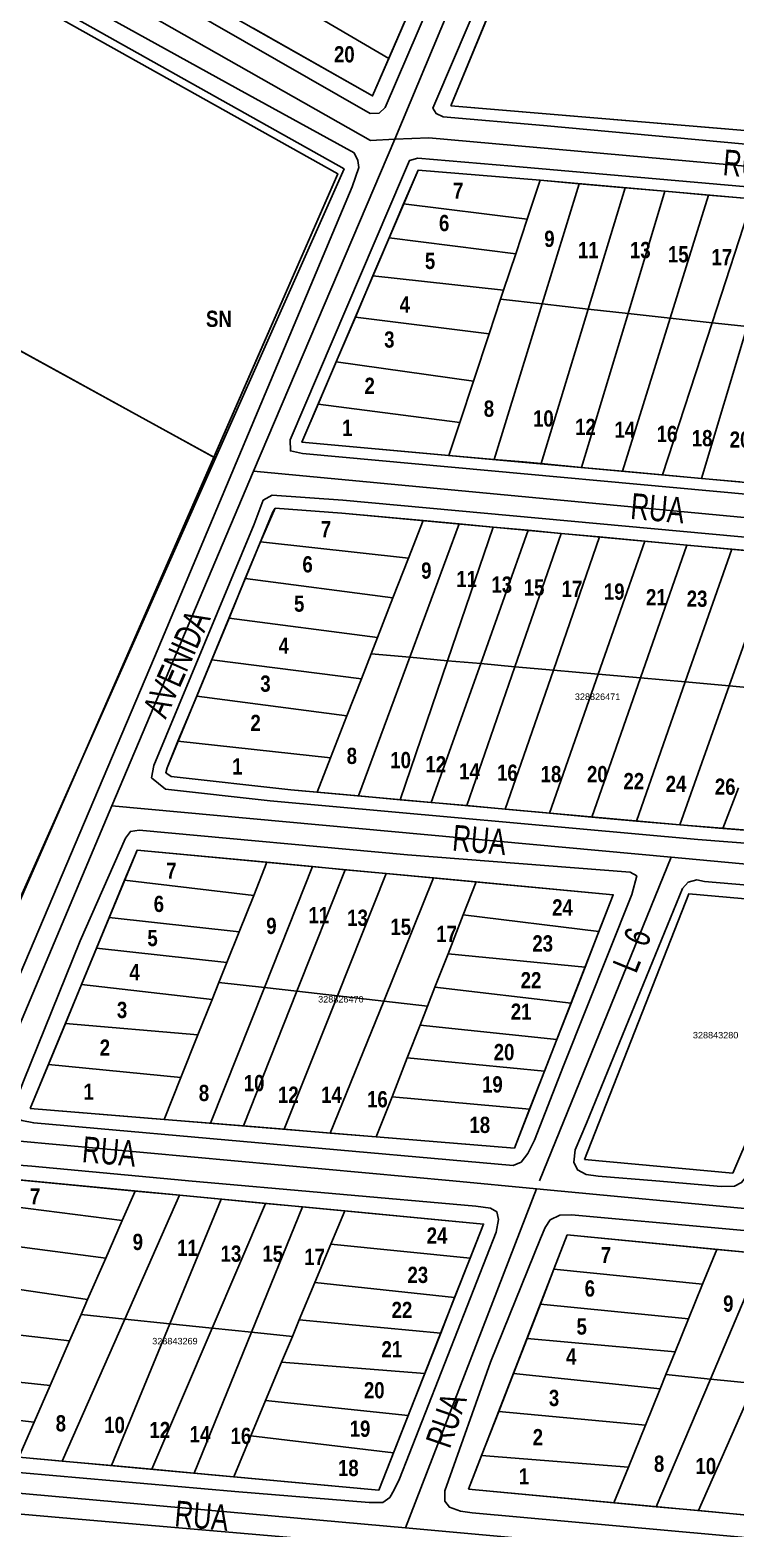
# Model space of a CAD drawing. Extents: x 205316 to 208372, y 4848714 to 4853250.
# Drawn here: x 206764.5 to 206873.1, y 4850210.4 to 4850441.2 of the extents above; entities that cross this region are included whole.
import ezdxf
from ezdxf.enums import TextEntityAlignment as Align

# ---------------------------------------------------------------- set-up
doc = ezdxf.new("R2010")
doc.units = 0
doc.header["$LTSCALE"] = 1.5
doc.header["$MEASUREMENT"] = 0
for name, color, linetype in [('CD-MALHA-LOTES', 40, 'CONTINUOUS'), ('CD_TXT_QUADRA', 7, 'CONTINUOUS'), ('RU-QUADRAS', 6, 'CONTINUOUS'), ('SV-EIXO-RUA-PAV', 20, 'CONTINUOUS'), ('SV-RUA-PAVIM-S-GUIA-C-GUIA', 7, 'CONTINUOUS'), ('SV-TXT-RUA-PAV-S-GUIA-C-GUIA', 7, 'CONTINUOUS'), ('Th_NmrPort', 7, 'CONTINUOUS')]:
    doc.layers.add(name, color=color, linetype=linetype)
doc.styles.add('ARIAL', font='arial.ttf')
doc.styles.add('ROMANS', font='arial.ttf', dxfattribs={"height": 0.2})
doc.styles.get("Standard").update_dxf_attribs({"font": 'swisscbo.ttf'})

msp = doc.modelspace()

# ---------------------------------------------------------------- linework, layer by layer
at = {"layer": 'CD-MALHA-LOTES', "linetype": 'Continuous'}
for p, q in [((206793.07, 4850375.21), (206603.82, 4850479.21)), ((206845.1, 4850467.6), (206829.3, 4850429.5)), ((206801.5, 4850447.5), (206819.78, 4850436.77)), ((206819.78, 4850436.77), (206822.45, 4850442.94)), ((206798.87, 4850441.42), (206817.28, 4850430.99)), ((206817.28, 4850430.99), (206819.78, 4850436.77)), ((206829.3, 4850429.5), (206891.11, 4850424.29)), ((206841.09, 4850412.04), (206843.07, 4850418.01)), ((206849.11, 4850417.48), (206843.07, 4850418.01)), ((206849.11, 4850417.48), (206843.38, 4850398.97)), ((206856.16, 4850416.86), (206849.11, 4850417.48)), ((206850.49, 4850398.18), (206856.16, 4850416.86)), ((206862.3, 4850416.32), (206856.16, 4850416.86)), ((206856.61, 4850397.5), (206862.3, 4850416.32)), ((206869, 4850415.73), (206862.3, 4850416.32)), ((206869, 4850415.73), (206863.11, 4850396.79)), ((206875.78, 4850415.13), (206869, 4850415.73)), ((206869.57, 4850396.07), (206875.78, 4850415.13)), ((206822.06, 4850414.36), (206819.84, 4850409.16)), ((206841.09, 4850412.04), (206822.06, 4850414.36)), ((206839.31, 4850406.68), (206841.09, 4850412.04)), ((206819.84, 4850409.16), (206817.33, 4850403.28)), ((206839.31, 4850406.68), (206819.84, 4850409.16)), ((206837.45, 4850401.07), (206839.31, 4850406.68)), ((206817.33, 4850403.28), (206814.62, 4850396.93)), ((206817.33, 4850403.28), (206837.45, 4850401.07)), ((206835.21, 4850394.33), (206836.99, 4850399.67)), ((206843.38, 4850398.97), (206835.98, 4850375.02)), ((206836.99, 4850399.67), (206837.45, 4850401.07)), ((206843.38, 4850398.97), (206836.99, 4850399.67)), ((206850.49, 4850398.18), (206843.38, 4850398.97)), ((206814.62, 4850396.93), (206811.68, 4850390.04)), ((206835.21, 4850394.33), (206814.62, 4850396.93)), ((206850.49, 4850398.18), (206843.25, 4850374.36)), ((206856.61, 4850397.5), (206849.45, 4850373.79)), ((206856.61, 4850397.5), (206850.49, 4850398.18)), ((206863.11, 4850396.79), (206855.77, 4850373.21)), ((206863.11, 4850396.79), (206856.61, 4850397.5)), ((206869.57, 4850396.07), (206863.11, 4850396.79)), ((206832.81, 4850387.08), (206835.21, 4850394.33)), ((206869.57, 4850396.07), (206861.94, 4850372.64)), ((206874.98, 4850395.47), (206867.91, 4850372.09)), ((206874.98, 4850395.47), (206869.57, 4850396.07)), ((206811.68, 4850390.04), (206808.89, 4850383.5)), ((206832.81, 4850387.08), (206811.68, 4850390.04)), ((206830.69, 4850380.69), (206832.81, 4850387.08)), ((206830.69, 4850380.69), (206808.89, 4850383.5)), ((206829.02, 4850375.64), (206830.69, 4850380.69)), ((206756.35, 4850292.63), (206793.07, 4850375.21)), ((206829.02, 4850375.64), (206835.98, 4850375.02)), ((206843.25, 4850374.36), (206849.45, 4850373.79)), ((206849.45, 4850373.79), (206855.77, 4850373.21)), ((206855.77, 4850373.21), (206861.94, 4850372.64)), ((206861.94, 4850372.64), (206867.91, 4850372.09)), ((206867.91, 4850372.09), (206873.84, 4850371.55)), ((206825.05, 4850365.59), (206812.52, 4850366.75)), ((206822.79, 4850359.8), (206825.05, 4850365.59)), ((206830.59, 4850365.08), (206823, 4850344.54)), ((206825.05, 4850365.59), (206830.59, 4850365.08)), ((206828.82, 4850344.01), (206835.86, 4850364.59)), ((206835.86, 4850364.59), (206830.59, 4850365.08)), ((206835.86, 4850364.59), (206841.24, 4850364.09)), ((206797.68, 4850356.65), (206800.03, 4850362.32)), ((206822.79, 4850359.8), (206800.03, 4850362.32)), ((206833.93, 4850343.56), (206841.24, 4850364.09)), ((206846.32, 4850363.62), (206839.2, 4850343.08)), ((206846.32, 4850363.62), (206841.24, 4850364.09)), ((206845.11, 4850342.56), (206852.22, 4850363.07)), ((206852.22, 4850363.07), (206846.32, 4850363.62)), ((206852.01, 4850341.94), (206859.21, 4850362.42)), ((206859.21, 4850362.42), (206852.22, 4850363.07)), ((206865.65, 4850361.82), (206859.21, 4850362.42)), ((206820.4, 4850353.67), (206822.79, 4850359.8)), ((206865.65, 4850361.82), (206858.52, 4850341.35)), ((206865.42, 4850340.74), (206872.6, 4850361.17)), ((206872.6, 4850361.17), (206865.65, 4850361.82)), ((206879.43, 4850360.54), (206872.19, 4850340.13)), ((206879.43, 4850360.54), (206872.6, 4850361.17)), ((206795.17, 4850350.57), (206797.68, 4850356.65)), ((206797.68, 4850356.65), (206820.4, 4850353.67)), ((206820.4, 4850353.67), (206818.03, 4850347.58)), ((206795.17, 4850350.57), (206792.5, 4850344.13)), ((206818.03, 4850347.58), (206795.17, 4850350.57)), ((206817.05, 4850345.07), (206818.03, 4850347.58)), ((206792.5, 4850344.13), (206790.19, 4850338.54)), ((206815.55, 4850341.24), (206792.5, 4850344.13)), ((206823, 4850344.54), (206815.12, 4850323.18)), ((206815.55, 4850341.24), (206817.05, 4850345.07)), ((206817.05, 4850345.07), (206823, 4850344.54)), ((206821.5, 4850322.6), (206828.82, 4850344.01)), ((206823, 4850344.54), (206828.82, 4850344.01)), ((206833.93, 4850343.56), (206826.31, 4850322.17)), ((206833.93, 4850343.56), (206828.82, 4850344.01)), ((206839.2, 4850343.08), (206833.93, 4850343.56)), ((206813.32, 4850335.52), (206815.55, 4850341.24)), ((206831.78, 4850321.68), (206839.2, 4850343.08)), ((206845.11, 4850342.56), (206837.69, 4850321.14)), ((206839.2, 4850343.08), (206845.11, 4850342.56)), ((206844.5, 4850320.53), (206852.01, 4850341.94)), ((206845.11, 4850342.56), (206852.01, 4850341.94)), ((206851.06, 4850319.93), (206858.52, 4850341.35)), ((206858.52, 4850341.35), (206852.01, 4850341.94)), ((206858.52, 4850341.35), (206865.42, 4850340.74)), ((206857.9, 4850319.31), (206865.42, 4850340.74)), ((206864.58, 4850318.71), (206872.19, 4850340.13)), ((206872.19, 4850340.13), (206865.42, 4850340.74)), ((206872.19, 4850340.13), (206879.28, 4850339.5)), ((206790.19, 4850338.54), (206787.31, 4850331.59)), ((206813.32, 4850335.52), (206790.19, 4850338.54)), ((206810.8, 4850329.04), (206813.32, 4850335.52)), ((206810.8, 4850329.04), (206787.31, 4850331.59)), ((206808.74, 4850323.76), (206810.8, 4850329.04)), ((206804.71, 4850324.12), (206808.74, 4850323.76)), ((206815.12, 4850323.18), (206808.74, 4850323.76)), ((206815.12, 4850323.18), (206821.5, 4850322.6)), ((206873.6, 4850324.44), (206871.23, 4850318.15)), ((206821.5, 4850322.6), (206826.31, 4850322.17)), ((206826.31, 4850322.17), (206831.78, 4850321.68)), ((206837.69, 4850321.14), (206831.78, 4850321.68)), ((206837.69, 4850321.14), (206844.5, 4850320.53)), ((206844.5, 4850320.53), (206851.06, 4850319.93)), ((206851.06, 4850319.93), (206857.9, 4850319.31)), ((206857.9, 4850319.31), (206864.58, 4850318.71)), ((206871.23, 4850318.15), (206864.58, 4850318.71)), ((206798.97, 4850307.85), (206801.01, 4850312.95)), ((206808, 4850312.29), (206800.61, 4850293.65)), ((206801.01, 4850312.95), (206808, 4850312.29)), ((206813.05, 4850311.82), (206805.63, 4850293.08)), ((206813.05, 4850311.82), (206808, 4850312.29)), ((206819.35, 4850311.23), (206811.86, 4850292.39)), ((206819.35, 4850311.23), (206813.05, 4850311.82)), ((206826.65, 4850310.54), (206819.35, 4850311.23)), ((206779.09, 4850310.18), (206776.72, 4850304.45)), ((206798.97, 4850307.85), (206779.09, 4850310.18)), ((206818.99, 4850291.59), (206826.65, 4850310.54)), ((206826.65, 4850310.54), (206833.24, 4850309.93)), ((206833.24, 4850309.93), (206831.25, 4850304.87)), ((206796.74, 4850302.27), (206798.97, 4850307.85)), ((206776.72, 4850304.45), (206774.78, 4850299.75)), ((206796.74, 4850302.27), (206776.72, 4850304.45)), ((206831.25, 4850304.87), (206828.9, 4850298.86)), ((206852.13, 4850302.29), (206831.25, 4850304.87)), ((206794.85, 4850297.54), (206796.74, 4850302.27)), ((206849.99, 4850296.81), (206852.13, 4850302.29)), ((206774.78, 4850299.75), (206772.46, 4850294.14)), ((206774.78, 4850299.75), (206794.85, 4850297.54)), ((206793.61, 4850294.43), (206794.85, 4850297.54)), ((206828.9, 4850298.86), (206826.88, 4850293.7)), ((206849.99, 4850296.81), (206828.9, 4850298.86)), ((206847.83, 4850291.27), (206849.99, 4850296.81)), ((206772.46, 4850294.14), (206769.99, 4850288.15)), ((206792.56, 4850291.81), (206772.46, 4850294.14)), ((206800.61, 4850293.65), (206792.34, 4850272.76)), ((206793.61, 4850294.43), (206792.56, 4850291.81)), ((206800.61, 4850293.65), (206793.61, 4850294.43)), ((206797.41, 4850272.34), (206805.63, 4850293.08)), ((206800.61, 4850293.65), (206805.63, 4850293.08)), ((206805.63, 4850293.08), (206811.86, 4850292.39)), ((206826.88, 4850293.7), (206825.74, 4850290.78)), ((206826.88, 4850293.7), (206847.83, 4850291.27)), ((206790.39, 4850286.39), (206792.56, 4850291.81)), ((206803.68, 4850271.83), (206811.86, 4850292.39)), ((206810.76, 4850271.25), (206818.99, 4850291.59)), ((206811.86, 4850292.39), (206818.99, 4850291.59)), ((206825.74, 4850290.78), (206818.99, 4850291.59)), ((206824.59, 4850287.86), (206825.74, 4850290.78)), ((206845.64, 4850285.66), (206847.83, 4850291.27)), ((206769.99, 4850288.15), (206767.38, 4850281.83)), ((206790.39, 4850286.39), (206769.99, 4850288.15)), ((206787.76, 4850279.82), (206790.39, 4850286.39)), ((206824.59, 4850287.86), (206822.62, 4850282.85)), ((206845.64, 4850285.66), (206824.59, 4850287.86)), ((206843.74, 4850280.77), (206845.64, 4850285.66)), ((206767.38, 4850281.83), (206764.57, 4850275.03)), ((206787.76, 4850279.82), (206767.38, 4850281.83)), ((206822.62, 4850282.85), (206820.27, 4850276.85)), ((206843.74, 4850280.77), (206822.62, 4850282.85)), ((206785.18, 4850273.34), (206787.76, 4850279.82)), ((206841.45, 4850274.91), (206843.74, 4850280.77)), ((206820.27, 4850276.85), (206817.85, 4850270.67)), ((206841.45, 4850274.91), (206820.27, 4850276.85)), ((206764.57, 4850275.03), (206785.18, 4850273.34)), ((206839.12, 4850268.93), (206841.45, 4850274.91)), ((206785.18, 4850273.34), (206792.34, 4850272.76)), ((206792.34, 4850272.76), (206797.41, 4850272.34)), ((206797.41, 4850272.34), (206803.68, 4850271.83)), ((206803.68, 4850271.83), (206810.76, 4850271.25)), ((206810.76, 4850271.25), (206817.85, 4850270.67)), ((206817.85, 4850270.67), (206839.12, 4850268.93)), ((206849.9, 4850267.16), (206872.74, 4850265.06)), ((206759.07, 4850264.38), (206780.7, 4850262.32)), ((206778.71, 4850257.78), (206757.45, 4850260.47)), ((206780.7, 4850262.32), (206778.71, 4850257.78)), ((206787.52, 4850261.68), (206779.11, 4850242.59)), ((206787.52, 4850261.68), (206780.7, 4850262.32)), ((206786.07, 4850241.87), (206793.97, 4850261.06)), ((206793.97, 4850261.06), (206787.52, 4850261.68)), ((206792.57, 4850241.19), (206800.79, 4850260.42)), ((206800.79, 4850260.42), (206793.97, 4850261.06)), ((206806.46, 4850259.88), (206800.79, 4850260.42)), ((206798.62, 4850240.57), (206806.46, 4850259.88)), ((206812.99, 4850259.26), (206806.46, 4850259.88)), ((206812.99, 4850259.26), (206810.84, 4850254.13)), ((206834.37, 4850257.23), (206812.99, 4850259.26)), ((206776.18, 4850251.98), (206778.71, 4850257.78)), ((206832.3, 4850251.97), (206834.37, 4850257.23)), ((206776.18, 4850251.98), (206755.09, 4850254.73)), ((206810.84, 4850254.13), (206808.38, 4850248.22)), ((206810.84, 4850254.13), (206832.3, 4850251.97)), ((206847.26, 4850255.55), (206845.21, 4850250.28)), ((206870.27, 4850253.33), (206847.26, 4850255.55)), ((206773.39, 4850245.61), (206776.18, 4850251.98)), ((206829.91, 4850245.9), (206832.3, 4850251.97)), ((206868.08, 4850247.96), (206870.27, 4850253.33)), ((206877.45, 4850252.63), (206869.29, 4850233.36)), ((206877.45, 4850252.63), (206870.27, 4850253.33)), ((206845.21, 4850250.28), (206843.12, 4850244.87)), ((206868.08, 4850247.96), (206845.21, 4850250.28)), ((206752.57, 4850248.64), (206773.39, 4850245.61)), ((206808.38, 4850248.22), (206805.98, 4850242.46)), ((206808.38, 4850248.22), (206829.91, 4850245.9)), ((206868.08, 4850247.96), (206865.94, 4850242.66)), ((206772.38, 4850243.29), (206773.39, 4850245.61)), ((206827.76, 4850240.42), (206829.91, 4850245.9)), ((206843.12, 4850244.87), (206841.08, 4850239.62)), ((206865.94, 4850242.66), (206843.12, 4850244.87)), ((206779.11, 4850242.59), (206769.47, 4850220.72)), ((206770.6, 4850239.23), (206772.38, 4850243.29)), ((206772.38, 4850243.29), (206779.11, 4850242.59)), ((206779.11, 4850242.59), (206786.07, 4850241.87)), ((206804.92, 4850239.91), (206805.98, 4850242.46)), ((206805.98, 4850242.46), (206827.76, 4850240.42)), ((206863.87, 4850237.56), (206865.94, 4850242.66)), ((206770.6, 4850239.23), (206749.7, 4850241.68)), ((206786.07, 4850241.87), (206777.08, 4850220.02)), ((206792.57, 4850241.19), (206783.28, 4850219.46)), ((206786.07, 4850241.87), (206792.57, 4850241.19)), ((206789.81, 4850218.86), (206798.62, 4850240.57)), ((206792.57, 4850241.19), (206798.62, 4850240.57)), ((206798.62, 4850240.57), (206804.92, 4850239.91)), ((206804.92, 4850239.91), (206803.27, 4850235.95)), ((206825.31, 4850234.19), (206827.76, 4850240.42)), ((206841.08, 4850239.62), (206838.97, 4850234.21)), ((206841.08, 4850239.62), (206863.87, 4850237.56)), ((206767.61, 4850232.39), (206770.6, 4850239.23)), ((206863.87, 4850237.56), (206862.45, 4850234.05)), ((206803.27, 4850235.95), (206800.81, 4850230.05)), ((206825.31, 4850234.19), (206803.27, 4850235.95)), ((206767.61, 4850232.39), (206746.77, 4850234.57)), ((206822.76, 4850227.72), (206825.31, 4850234.19)), ((206838.97, 4850234.21), (206836.7, 4850228.35)), ((206861.55, 4850231.85), (206838.97, 4850234.21)), ((206869.29, 4850233.36), (206860.95, 4850213.7)), ((206861.55, 4850231.85), (206862.45, 4850234.05)), ((206862.45, 4850234.05), (206869.29, 4850233.36)), ((206876.06, 4850232.67), (206869.29, 4850233.36)), ((206765.14, 4850226.74), (206767.61, 4850232.39)), ((206859.3, 4850226.28), (206861.55, 4850231.85)), ((206867.46, 4850213.09), (206876.06, 4850232.67)), ((206765.14, 4850226.74), (206744.5, 4850229.07)), ((206800.81, 4850230.05), (206798.54, 4850224.61)), ((206800.81, 4850230.05), (206822.76, 4850227.72)), ((206836.7, 4850228.35), (206834.07, 4850221.57)), ((206859.3, 4850226.28), (206836.7, 4850228.35)), ((206762.78, 4850221.33), (206765.14, 4850226.74)), ((206820.51, 4850222.01), (206822.76, 4850227.72)), ((206856.67, 4850219.81), (206859.3, 4850226.28)), ((206798.54, 4850224.61), (206795.91, 4850218.3)), ((206798.54, 4850224.61), (206820.51, 4850222.01)), ((206769.47, 4850220.72), (206762.78, 4850221.33)), ((206818.25, 4850216.25), (206820.51, 4850222.01)), ((206834.07, 4850221.57), (206832.06, 4850216.39)), ((206856.67, 4850219.81), (206834.07, 4850221.57)), ((206769.47, 4850220.72), (206777.08, 4850220.02)), ((206777.08, 4850220.02), (206783.28, 4850219.46)), ((206783.28, 4850219.46), (206789.81, 4850218.86)), ((206795.91, 4850218.3), (206789.81, 4850218.86)), ((206854.43, 4850214.31), (206856.67, 4850219.81)), ((206795.91, 4850218.3), (206818.25, 4850216.25)), ((206832.06, 4850216.39), (206854.43, 4850214.31)), ((206860.95, 4850213.7), (206854.43, 4850214.31)), ((206860.95, 4850213.7), (206867.46, 4850213.09)), ((206867.46, 4850213.09), (206874.39, 4850212.45))]:
    msp.add_line(p, q, dxfattribs=at)
at = {"layer": 'CD-MALHA-LOTES', "linetype": 'Continuous', "flags": 128}
for points in [[(206793.07, 4850375.21), (206812.88, 4850419.76), (206623.33, 4850526.05), (206603.82, 4850479.21)], [(206843.07, 4850418.01), (206824.27, 4850419.54), (206822.06, 4850414.36)], [(206808.89, 4850383.5), (206806.4, 4850377.66), (206829.02, 4850375.64)], [(206835.98, 4850375.02), (206840.48, 4850374.62), (206843.25, 4850374.36)], [(206812.52, 4850366.75), (206802.29, 4850367.48), (206800.03, 4850362.32)], [(206787.31, 4850331.59), (206785.62, 4850327.51), (206785.43, 4850326.76), (206786.28, 4850326.19), (206804.71, 4850324.12)], [(206871.23, 4850318.15), (206894.5, 4850316.36), (206896.42, 4850317.76), (206897.93, 4850321.42)], [(206801.01, 4850312.95), (206781, 4850314.82), (206779.09, 4850310.18)], [(206852.13, 4850302.29), (206854.34, 4850307.95), (206833.24, 4850309.93)], [(206872.74, 4850265.06), (206890.3, 4850305.94), (206865.95, 4850308.09), (206849.9, 4850267.16)]]:
    msp.add_lwpolyline(points, dxfattribs=at)
at = {"layer": 'CD-MALHA-LOTES'}
for points in [[(206603.96, 4850479.13), (206622.44, 4850525.06), (206811.95, 4850419), (206792.83, 4850375.34)], [(206792.83, 4850375.34), (206603.96, 4850479.13)], [(206792.83, 4850375.34), (206739.34, 4850253.1)]]:
    msp.add_lwpolyline(points, dxfattribs=at)
at = {"layer": 'RU-QUADRAS', "linetype": 'Continuous'}
for points in [[(206829.3, 4850429.5), (206874.35, 4850538.12), (207007.4, 4850422.6, -0.107392), (207008.45, 4850419.47), (207008.23, 4850416.87), (207007.07, 4850414.92, -0.106199), (207004.19, 4850413.82), (206891.11, 4850424.29)], [(206832.06, 4850216.39), (206847.26, 4850255.55), (206964.24, 4850244.21, 0.006521), (206949.37, 4850205.46)]]:
    msp.add_lwpolyline(points, format="xyb", close=True, dxfattribs=at)
for points in [[(206545.01, 4850332.6), (206622.44, 4850525.06), (206811.95, 4850419), (206739.34, 4850253.1), (206732.66, 4850236.18), (206580.2, 4850314.15)], [(206748.65, 4850469.88), (206765.22, 4850507.2), (206833.55, 4850468.56), (206817.28, 4850430.99)], [(206806.4, 4850377.66), (206824.27, 4850419.54), (206843.07, 4850418.01), (206982.66, 4850405.7), (206983.6, 4850405.2), (206983.61, 4850404.37), (206977.8, 4850388.08), (206969.16, 4850364.19), (206968.48, 4850363.14), (206955.53, 4850364.09)], [(206785.43, 4850326.76), (206785.62, 4850327.51), (206801.9, 4850366.94), (206802.29, 4850367.48), (206812.52, 4850366.75), (206912.78, 4850357.43), (206896.42, 4850317.76), (206894.5, 4850316.36), (206864.58, 4850318.71), (206804.71, 4850324.12), (206786.28, 4850326.19)], [(206764.57, 4850275.03), (206781, 4850314.82), (206854.34, 4850307.95), (206839.12, 4850268.93)], [(206849.9, 4850267.16), (206865.95, 4850308.09), (206890.3, 4850305.94), (206872.74, 4850265.06)], [(206742.09, 4850223.23), (206759.07, 4850264.38), (206834.37, 4850257.23), (206818.25, 4850216.25)]]:
    msp.add_lwpolyline(points, close=True, dxfattribs=at)
at = {"layer": 'SV-EIXO-RUA-PAV', "flags": 128}
for points in [[(206752.61, 4850263.85), (206755.62, 4850270.69), (206777.12, 4850321.66), (206798.93, 4850373.22), (206820.71, 4850424.32), (206828.97, 4850444.09), (206841.19, 4850472.4), (206862.53, 4850522.57), (206872.32, 4850545.58), (206883.68, 4850572.3), (206894.33, 4850597.6), (206905.15, 4850623.32), (206915.99, 4850649.08), (206926.04, 4850672.96), (206937.9, 4850700.64), (206947.26, 4850722.49), (206955.54, 4850741.96)], [(206622.31, 4850533.73), (206740.76, 4850467.38), (206816.98, 4850424.15), (206820.71, 4850424.32), (206825.96, 4850424.57), (206955.53, 4850412.95)], [(206798.93, 4850373.22), (206920.17, 4850361.76), (206955.53, 4850358.42)], [(206777.12, 4850321.66), (206863.25, 4850313.73), (206898.01, 4850310.53), (206955.53, 4850305.24)], [(206843, 4850263.87), (206863.25, 4850313.73)], [(206755.62, 4850270.69), (206829.62, 4850263.87)], [(206829.62, 4850263.87), (206842.51, 4850262.66), (206877.28, 4850259.39), (206955.53, 4850252.03)], [(206822.36, 4850210.42), (206842.51, 4850262.66)], [(206733.44, 4850218.41), (206822.36, 4850210.42), (206854.55, 4850207.53), (206949.45, 4850199.01), (206955.53, 4850198.05)]]:
    msp.add_lwpolyline(points, dxfattribs=at)
at = {"layer": 'SV-RUA-PAVIM-S-GUIA-C-GUIA', "flags": 128}
for points in [[(206955.54, 4850469.3), (206925.34, 4850495.26), (206875.03, 4850539.37), (206873.83, 4850539.28), (206872.52, 4850538.39), (206846.45, 4850475.78), (206826.99, 4850430.18), (206826.54, 4850429.12), (206827.06, 4850428.31), (206828.17, 4850427.79), (206843.57, 4850426.42), (206912.04, 4850420.11), (206949.83, 4850417.05), (206955.53, 4850416.59)], [(206749.08, 4850263.87), (206755.82, 4850279.01), (206757.92, 4850283.94), (206783.7, 4850344.54), (206814.15, 4850417.01), (206815.17, 4850419.96), (206815.03, 4850421.06), (206814.44, 4850422.21), (206796.6, 4850432.04), (206740.15, 4850463.19), (206696.06, 4850488.1), (206651.05, 4850513.9)], [(206955.53, 4850409.89), (206910.65, 4850413.86), (206838.73, 4850420.2), (206824.23, 4850421.4), (206822.98, 4850421.06), (206822.02, 4850418.91), (206804.59, 4850378.01), (206804.63, 4850376.31), (206806.48, 4850375.94), (206892.64, 4850368.01), (206955.53, 4850362.28)], [(206874.28, 4850263.87), (206874.84, 4850264.61), (206876.09, 4850266.98), (206883.08, 4850282.69), (206893.18, 4850305.87), (206892.94, 4850307.38), (206891.89, 4850307.99), (206868.41, 4850309.99), (206867.2, 4850310.25), (206865.89, 4850309.9), (206864.98, 4850308.9), (206850.22, 4850272.77), (206848.45, 4850268.69), (206848.25, 4850266.77), (206848.82, 4850265.58), (206850.17, 4850264.89), (206852.03, 4850264.61), (206860.89, 4850263.87)], [(206756.31, 4850263.87), (206756.72, 4850265.01), (206757.71, 4850266.19), (206759.44, 4850266.55), (206764.8, 4850266.15), (206788.4, 4850263.92)], [(206788.92, 4850263.87), (206833.2, 4850259.97), (206835.45, 4850259.69), (206836.39, 4850259.13), (206836.67, 4850257.96), (206836.3, 4850255.98), (206821.41, 4850217.98), (206820.62, 4850216.32), (206819.93, 4850215.11), (206818.84, 4850214.35), (206816.73, 4850214.33), (206796.04, 4850216.05), (206744.63, 4850220.58), (206741.32, 4850220.75), (206739.24, 4850221.84), (206739.28, 4850222.52), (206739.77, 4850224.12), (206755.72, 4850262.21), (206756.31, 4850263.87)], [(206788.4, 4850263.92), (206788.92, 4850263.87)], [(206874.28, 4850263.87), (206874.09, 4850263.62), (206873.02, 4850263.05), (206870.97, 4850263.03), (206860.89, 4850263.87)], [(206955.53, 4850212.64), (206952.06, 4850203.9), (206951.07, 4850202.66), (206949.59, 4850202.16), (206947.12, 4850202.07), (206900.26, 4850206.64), (206832.62, 4850212.73), (206830.81, 4850213.01), (206829.11, 4850213.6), (206828.4, 4850214.54), (206828.38, 4850216.14), (206835.41, 4850235.95), (206843.15, 4850255.01), (206843.84, 4850256.71), (206844.63, 4850257.87), (206846.12, 4850258.59), (206847.9, 4850258.64), (206893.17, 4850254.57), (206947.34, 4850249.71), (206950.35, 4850249.29), (206955.53, 4850248.86)]]:
    msp.add_lwpolyline(points, dxfattribs=at)
for points in [[(206765.62, 4850511.59), (206763.93, 4850511.8), (206762.82, 4850510.41), (206745.75, 4850470.4), (206745.93, 4850468.35), (206747.38, 4850467.14), (206783.15, 4850447.69), (206816.88, 4850428.3), (206818.28, 4850428.34), (206819.23, 4850429.24), (206836.2, 4850468.74), (206836.51, 4850469.99), (206835.47, 4850471.65), (206801.39, 4850490.79)], [(206801.52, 4850322.4), (206867.34, 4850316.45), (206895.08, 4850314.31), (206898.03, 4850316.45), (206899.92, 4850320.74), (206914.26, 4850356.01), (206914.92, 4850358.15), (206914.28, 4850359.36), (206878, 4850362.71), (206812.68, 4850368.75), (206801.83, 4850369.52), (206800.43, 4850368.73), (206799.05, 4850365.04), (206783.6, 4850327.87), (206783.24, 4850325.97), (206785.38, 4850324.21)], [(206763.53, 4850279.23), (206772.25, 4850300.85), (206779.22, 4850316.65), (206779.98, 4850317.71), (206781.34, 4850317.9), (206822.66, 4850314.08), (206856.95, 4850311.46), (206857.95, 4850310.85), (206857.18, 4850307.99), (206846.67, 4850281.63), (206842.22, 4850270.18), (206841.18, 4850268.11), (206840.14, 4850266.75), (206838.9, 4850266.25), (206765.1, 4850272.8), (206763.25, 4850273.18), (206762.68, 4850273.49), (206762.24, 4850274.14), (206762.18, 4850275.75)], [(206769.59, 4850211.99), (206843.9, 4850205.57), (206846.8, 4850205.34), (206848.56, 4850205.11), (206849.47, 4850204.37), (206849.78, 4850203.02), (206849.3, 4850200.61), (206835.7, 4850165.32), (206834.29, 4850161.99), (206833.55, 4850160.75), (206832.44, 4850159.78), (206829.79, 4850159.8), (206771.51, 4850165.02), (206723.97, 4850168.69), (206718.87, 4850169.35), (206718.12, 4850170.22), (206717.88, 4850171.82), (206718.62, 4850173.43), (206734.67, 4850212.9), (206735.54, 4850214.2), (206736.53, 4850214.75), (206737.82, 4850214.94), (206742.68, 4850214.35)]]:
    msp.add_lwpolyline(points, close=True, dxfattribs=at)

# ---------------------------------------------------------------- texts
at = {"layer": 'CD_TXT_QUADRA', "color": 7, "linetype": 'Continuous', "style": 'ROMANS'}
for s, p in [('328826471', (206851.92, 4850338.46)), ('328826470', (206812.39, 4850291.86)), ('328843280', (206870.1, 4850286.33)), ('328843269', (206786.84, 4850239.2))]:
    msp.add_text(s, height=1, dxfattribs=at).set_placement(p, align=Align.MIDDLE)
at = {"layer": 'SV-TXT-RUA-PAV-S-GUIA-C-GUIA', "style": 'ARIAL', "width": 0.7}
for s, rotation, p in [('RUA                                                  T  14', 355, (206871.11, 4850418.8)), ('RUA                                                                     T   13', 355, (206856.88, 4850365.86)), ('AVENIDA', 66, (206785.42, 4850334.9)), ('RUA                                                                                   T 12', 355, (206829.44, 4850314.77)), ('L  6', 68, (206857.85, 4850295.68)), ('RUA', 355, (206772.43, 4850266.78)), ('RUA', 71, (206829.16, 4850222.49)), ('RUA                                                                               T  10', 355, (206786.68, 4850210.68))]:
    msp.add_text(s, height=4, rotation=rotation, dxfattribs=at).set_placement(p)
at = {"layer": 'Th_NmrPort', "color": 1}
for s, p in [('20', (206811.33, 4850437.41)), ('7', (206829.66, 4850416.4)), ('6', (206827.5, 4850411.42)), ('9', (206843.71, 4850408.99)), ('11', (206848.9, 4850407.26)), ('13', (206856.91, 4850407.26)), ('5', (206825.33, 4850405.59)), ('15', (206862.75, 4850406.61)), ('17', (206869.46, 4850406.18)), ('4', (206821.44, 4850398.89)), ('SN', (206791.62, 4850396.67)), ('3', (206819.06, 4850393.48)), ('2', (206816.03, 4850386.35)), ('8', (206834.4, 4850382.83)), ('1', (206812.57, 4850379.86)), ('10', (206841.98, 4850381.32)), ('12', (206848.47, 4850380.02)), ('14', (206854.53, 4850379.59)), ('16', (206861.02, 4850378.94)), ('18', (206866.43, 4850378.29)), ('20', (206872.27, 4850378.07)), ('7', (206809.29, 4850364.26)), ('6', (206806.47, 4850358.85)), ('9', (206824.76, 4850357.89)), ('11', (206830.17, 4850356.59)), ('13', (206835.58, 4850355.73)), ('15', (206840.55, 4850355.29)), ('17', (206846.39, 4850355.08)), ('19', (206852.89, 4850354.65)), ('21', (206859.38, 4850353.78)), ('5', (206805.18, 4850352.8)), ('23', (206865.65, 4850353.56)), ('4', (206802.8, 4850346.32)), ('3', (206799.98, 4850340.48)), ('2', (206798.47, 4850334.43)), ('8', (206813.29, 4850329.35)), ('10', (206820, 4850328.7)), ('1', (206795.66, 4850327.72)), ('12', (206825.41, 4850328.06)), ('14', (206830.6, 4850326.97)), ('16', (206836.44, 4850326.76)), ('18', (206843.15, 4850326.54)), ('20', (206850.29, 4850326.54)), ('22', (206855.91, 4850325.46)), ('24', (206862.41, 4850325.03)), ('26', (206869.98, 4850324.6)), ('7', (206785.51, 4850311.67)), ('6', (206783.57, 4850306.55)), ('24', (206844.93, 4850306)), ('9', (206800.9, 4850303.16)), ('11', (206807.41, 4850304.82)), ('13', (206813.37, 4850304.41)), ('15', (206820.02, 4850303.02)), ('5', (206782.6, 4850301.29)), ('17', (206827.08, 4850301.92)), ('23', (206841.88, 4850300.46)), ('4', (206779.83, 4850296.03)), ('22', (206840.08, 4850294.79)), ('3', (206777.9, 4850290.22)), ('21', (206838.56, 4850289.95)), ('2', (206775.26, 4850284.41)), ('20', (206835.93, 4850283.72)), ('1', (206772.77, 4850277.63)), ('10', (206797.44, 4850278.95)), ('19', (206834.13, 4850278.74)), ('8', (206790.52, 4850277.43)), ('12', (206802.71, 4850277.15)), ('14', (206809.35, 4850277.15)), ('16', (206816.42, 4850276.46)), ('18', (206832.19, 4850272.51)), ('7', (206764.52, 4850261.51)), ('9', (206780.33, 4850254.48)), ('24', (206825.61, 4850255.46)), ('11', (206787.17, 4850253.58)), ('13', (206793.87, 4850252.68)), ('15', (206800.31, 4850252.68)), ('7', (206852.41, 4850252.46)), ('17', (206806.75, 4850252.17)), ('23', (206822.65, 4850249.41)), ('6', (206849.93, 4850247.31)), ('22', (206820.2, 4850244)), ('9', (206871.26, 4850244.98)), ('5', (206848.68, 4850241.45)), ('21', (206818.65, 4850237.95)), ('4', (206847.08, 4850236.84)), ('20', (206815.94, 4850231.64)), ('3', (206844.42, 4850230.45)), ('8', (206768.48, 4850226.54)), ('10', (206775.95, 4850226.29)), ('12', (206782.91, 4850225.51)), ('14', (206789.1, 4850224.87)), ('16', (206795.41, 4850224.61)), ('19', (206813.75, 4850225.71)), ('2', (206841.93, 4850224.41)), ('8', (206860.6, 4850220.31)), ('10', (206866.99, 4850219.96)), ('18', (206811.95, 4850219.66)), ('1', (206839.8, 4850218.38))]:
    msp.add_text(s, height=2.5, dxfattribs=at).set_placement(p, align=Align.MIDDLE_LEFT)

doc.saveas('drawing.dxf')
